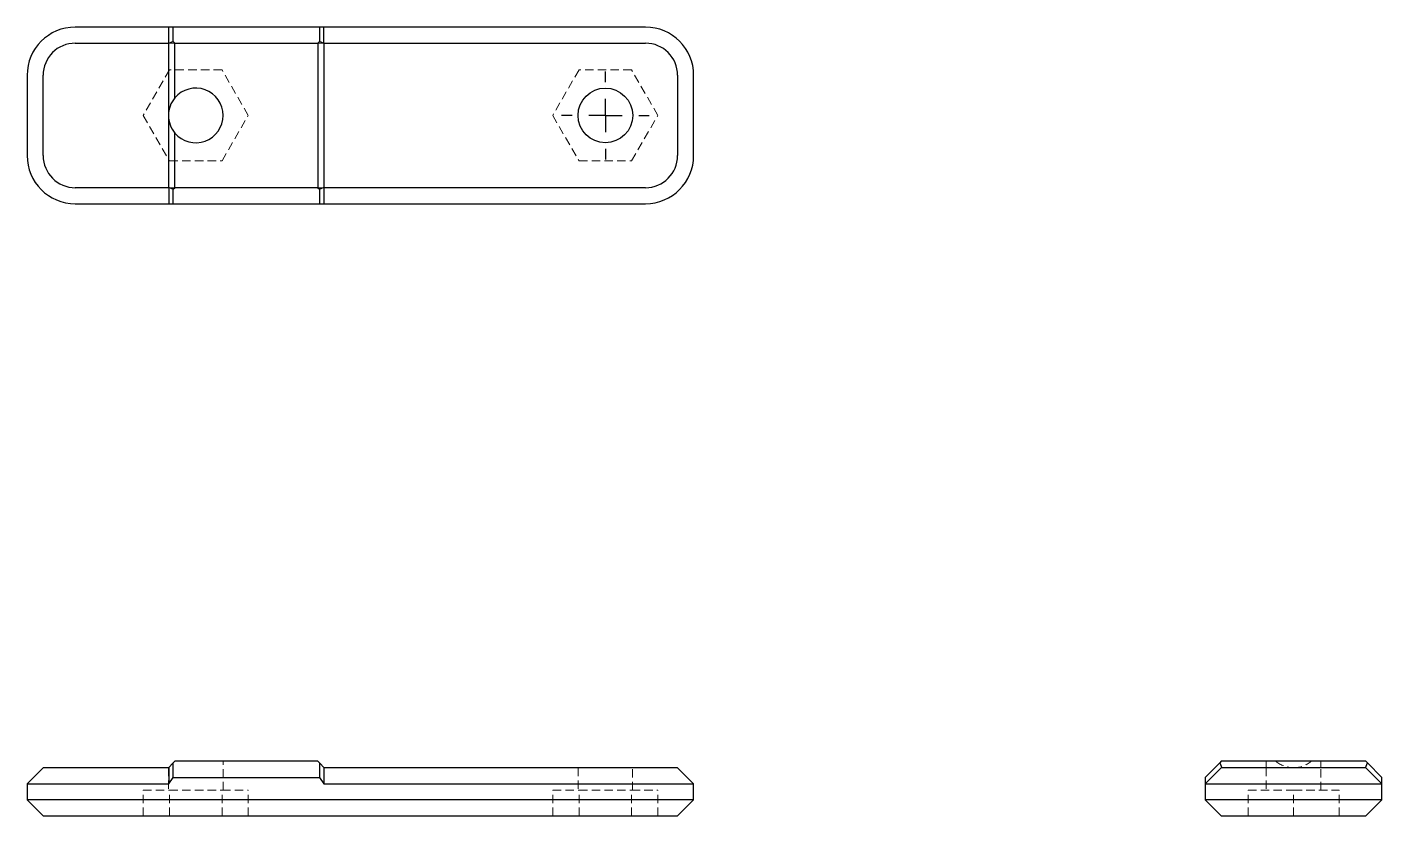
# Model space of a CAD drawing. Header units: millimetres. Extents: x 33 to 236, y 53 to 171.
import ezdxf

# ---------------------------------------------------------------- set-up
doc = ezdxf.new("R2010")
doc.units = ezdxf.units.MM
doc.linetypes.add('HIDDEN', pattern=[1.905, 1.27, -0.635])
doc.layers.add('10', color=7, linetype='Continuous')

# ---------------------------------------------------------------- blocks, each defined once
blk = doc.blocks.new('SW_CENTERMARKSYMBOL_0')
at = {"layer": '10', "color": 0}
for p, q in [((0, 5), (0, 6.6)), ((0, 0), (0, 2.5)), ((-5, 0), (-6.6, 0)), ((0, 0), (-2.5, 0)), ((0, 0), (0, -2.5)), ((0, 0), (2.5, 0)), ((5, 0), (6.6, 0)), ((0, -5), (0, -6.6))]:
    blk.add_line(p, q, dxfattribs=at)

msp = doc.modelspace()

# ---------------------------------------------------------------- linework, layer by layer
at = {"color": 7, "linetype": 'Continuous', "lineweight": 25}
for p, q in [((54.25, 171.25), (40.23, 171.25)), ((54.25, 168.84), (54.25, 171.25)), ((54.93, 171.25), (54.25, 171.25)), ((54.93, 169.08), (54.93, 171.25)), ((76.86, 171.25), (54.93, 171.25)), ((76.86, 171.25), (76.86, 169.08)), ((77.54, 171.25), (76.86, 171.25)), ((77.54, 168.84), (77.54, 171.25)), ((125.77, 171.25), (77.54, 171.25)), ((40.23, 168.84), (54.25, 168.84)), ((54.93, 169.08), (54.2, 168.78)), ((54.25, 168.84), (54.2, 168.78)), ((54.2, 168.78), (54.2, 158)), ((55.17, 168.84), (54.93, 169.08)), ((55.17, 168.84), (76.61, 168.84)), ((55.17, 160.64), (55.17, 168.84)), ((76.86, 169.08), (76.61, 168.84)), ((76.61, 168.84), (76.61, 147.16)), ((77.58, 168.78), (76.86, 169.08)), ((77.54, 168.84), (77.58, 168.78)), ((77.54, 168.84), (125.77, 168.84)), ((77.58, 147.22), (77.58, 168.78)), ((33, 164.02), (33, 151.98)), ((35.41, 151.98), (35.41, 164.02)), ((130.59, 164.02), (130.59, 151.98)), ((133, 151.98), (133, 164.02)), ((54.2, 158), (54.2, 147.22)), ((55.17, 147.16), (55.17, 155.36)), ((54.25, 147.16), (40.23, 147.16)), ((54.2, 147.22), (54.93, 146.92)), ((54.25, 147.16), (54.2, 147.22)), ((54.25, 147.16), (54.25, 144.75)), ((54.93, 146.92), (55.17, 147.16)), ((54.93, 144.75), (54.93, 146.92)), ((76.61, 147.16), (55.17, 147.16)), ((76.61, 147.16), (76.86, 146.92)), ((76.86, 146.92), (77.58, 147.22)), ((76.86, 146.92), (76.86, 144.75)), ((77.54, 147.16), (77.58, 147.22)), ((77.54, 147.16), (77.54, 144.75)), ((125.77, 147.16), (77.54, 147.16)), ((40.23, 144.75), (54.25, 144.75)), ((54.25, 144.75), (54.93, 144.75)), ((54.93, 144.75), (76.86, 144.75)), ((76.86, 144.75), (77.54, 144.75)), ((77.54, 144.75), (125.77, 144.75)), ((54.93, 60.86), (55.17, 61.1)), ((76.61, 61.1), (55.17, 61.1)), ((76.61, 61.1), (76.86, 60.86)), ((212.16, 61.1), (211.92, 60.86)), ((233.84, 61.1), (212.16, 61.1)), ((234.08, 60.86), (233.84, 61.1)), ((33, 57.72), (35.41, 60.13)), ((40.23, 60.13), (35.41, 60.13)), ((54.25, 60.13), (40.23, 60.13)), ((54.2, 60.13), (54.93, 60.86)), ((54.25, 60.13), (54.25, 57.72)), ((54.93, 58.69), (54.93, 60.86)), ((76.86, 60.86), (76.86, 58.69)), ((76.86, 60.86), (77.58, 60.13)), ((77.54, 60.13), (77.54, 57.72)), ((125.77, 60.13), (77.54, 60.13)), ((130.59, 60.13), (125.77, 60.13)), ((133, 57.72), (130.59, 60.13)), ((211.92, 60.86), (209.75, 58.69)), ((209.75, 57.72), (212.16, 60.13)), ((211.92, 60.86), (212.22, 60.13)), ((216.98, 60.13), (212.16, 60.13)), ((229.02, 60.13), (216.98, 60.13)), ((233.84, 60.13), (229.02, 60.13)), ((233.78, 60.13), (234.08, 60.86)), ((236.25, 57.72), (233.84, 60.13)), ((236.25, 58.69), (234.08, 60.86)), ((33, 57.72), (33, 55.31)), ((33, 57.72), (40.23, 57.72)), ((40.23, 57.72), (54.25, 57.72)), ((54.25, 57.72), (54.93, 58.69)), ((54.93, 58.69), (76.86, 58.69)), ((76.86, 58.69), (77.54, 57.72)), ((77.54, 57.72), (125.77, 57.72)), ((125.77, 57.72), (133, 57.72)), ((133, 55.31), (133, 57.72)), ((209.75, 58.69), (209.75, 57.72)), ((209.75, 57.72), (216.98, 57.72)), ((209.75, 57.72), (209.75, 55.31)), ((216.98, 57.72), (229.02, 57.72)), ((229.02, 57.72), (236.25, 57.72)), ((236.25, 57.72), (236.25, 58.69)), ((236.25, 55.31), (236.25, 57.72)), ((40.23, 55.31), (33, 55.31)), ((33, 55.31), (35.41, 52.9)), ((125.77, 55.31), (40.23, 55.31)), ((133, 55.31), (125.77, 55.31)), ((130.59, 52.9), (133, 55.31)), ((216.98, 55.31), (209.75, 55.31)), ((212.16, 52.9), (209.75, 55.31)), ((229.02, 55.31), (216.98, 55.31)), ((236.25, 55.31), (229.02, 55.31)), ((233.84, 52.9), (236.25, 55.31)), ((35.41, 52.9), (40.23, 52.9)), ((40.23, 52.9), (125.77, 52.9)), ((125.77, 52.9), (130.59, 52.9)), ((212.16, 52.9), (216.98, 52.9)), ((216.98, 52.9), (229.02, 52.9)), ((229.02, 52.9), (233.84, 52.9))]:
    msp.add_line(p, q, dxfattribs=at)
at = {"color": 7, "linetype": 'HIDDEN', "lineweight": 18}
for p, q in [((55.17, 168.84), (54.25, 168.84)), ((77.54, 168.84), (76.61, 168.84)), ((54.36, 164.83), (50.41, 158)), ((62.25, 164.83), (54.36, 164.83)), ((66.19, 158), (62.25, 164.83)), ((115.8, 164.83), (111.86, 158)), ((123.69, 164.83), (115.8, 164.83)), ((127.64, 158), (123.69, 164.83)), ((50.41, 158), (54.36, 151.17)), ((62.25, 151.17), (66.19, 158)), ((111.86, 158), (115.8, 151.17)), ((123.69, 151.17), (127.64, 158)), ((54.36, 151.17), (62.25, 151.17)), ((115.8, 151.17), (123.69, 151.17)), ((54.25, 147.16), (55.17, 147.16)), ((76.61, 147.16), (77.54, 147.16)), ((62.4, 56.76), (62.4, 61.1)), ((218.9, 61.1), (218.9, 60.13)), ((227.1, 60.13), (227.1, 61.1)), ((54.2, 60.13), (54.2, 56.76)), ((115.65, 60.13), (115.65, 56.76)), ((123.84, 56.76), (123.84, 60.13)), ((218.9, 60.13), (218.9, 56.76)), ((227.1, 56.76), (227.1, 60.13)), ((50.41, 56.76), (54.36, 56.76)), ((50.41, 52.9), (50.41, 56.76)), ((54.36, 56.76), (62.25, 56.76)), ((54.36, 52.9), (54.36, 56.76)), ((62.25, 52.9), (62.25, 56.76)), ((62.25, 56.76), (66.19, 56.76)), ((66.19, 52.9), (66.19, 56.76)), ((111.86, 56.76), (115.8, 56.76)), ((111.86, 52.9), (111.86, 56.76)), ((115.8, 52.9), (115.8, 56.76)), ((115.8, 56.76), (123.69, 56.76)), ((123.69, 52.9), (123.69, 56.76)), ((123.69, 56.76), (127.64, 56.76)), ((127.64, 52.9), (127.64, 56.76)), ((216.17, 56.76), (223, 56.76)), ((216.17, 52.9), (216.17, 56.76)), ((223, 56.76), (229.83, 56.76)), ((223, 52.9), (223, 56.76)), ((229.83, 52.9), (229.83, 56.76))]:
    msp.add_line(p, q, dxfattribs=at)
at = {"color": 7, "linetype": 'Continuous', "lineweight": 25}
msp.add_circle((119.75, 158), 4.1, dxfattribs=at)
for centre, radius, start, end in [((40.23, 164.02), 7.23, 90, 180), ((125.77, 164.02), 7.23, 0, 90), ((40.23, 164.02), 4.82, 90, 180), ((125.77, 164.02), 4.82, 0, 90), ((58.3, 158), 4.1, 139.8808, 180), ((58.3, 158), 4.1, 220.1192, 139.8808), ((58.3, 158), 4.1, 180, 220.1192), ((40.23, 151.98), 7.23, 180, 270), ((40.23, 151.98), 4.82, 180, 270), ((125.77, 151.98), 4.82, 270, 0), ((125.77, 151.98), 7.23, 270, 0)]:
    msp.add_arc(centre, radius, start, end, dxfattribs=at)
at = {"color": 7, "linetype": 'HIDDEN', "lineweight": 18}
for start, end in [(229.8808, 270), (270, 310.1192)]:
    msp.add_arc((223, 64.23), 4.1, start, end, dxfattribs=at)

# ---------------------------------------------------------------- block references
at = {"layer": '10'}
msp.add_blockref('SW_CENTERMARKSYMBOL_0', (119.75, 158), dxfattribs=at)

doc.saveas('drawing.dxf')
